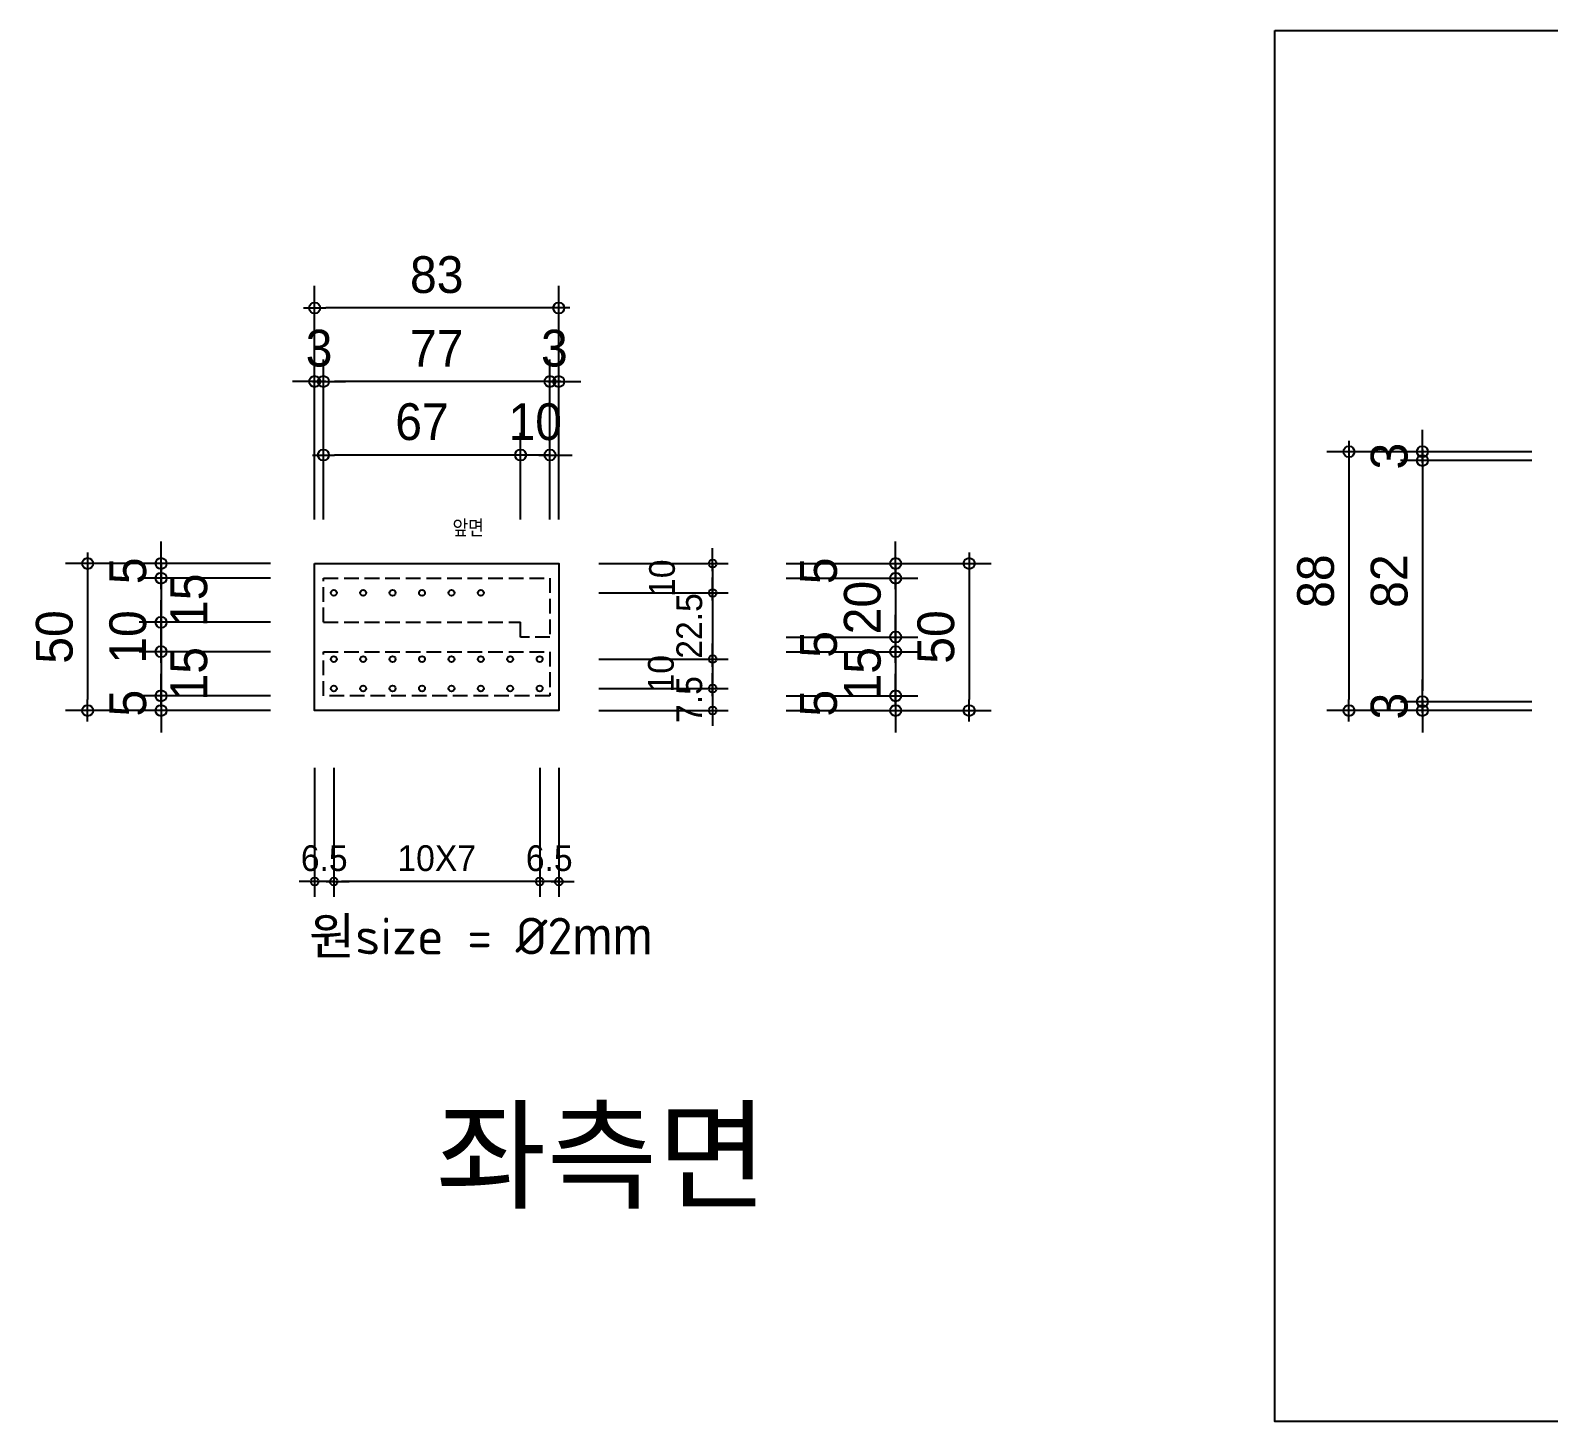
# Model space of a CAD drawing. Header units: millimetres. Extents: x -32584 to -4664, y -30774 to -7942.
# Drawn here: x -7915 to -7399, y -16838 to -16365 of the extents above; entities that cross this region are included whole.
import ezdxf
from ezdxf.enums import TextEntityAlignment as Align

# ---------------------------------------------------------------- set-up
doc = ezdxf.new("R2010")
doc.units = ezdxf.units.MM
doc.linetypes.add('HID3-ER', pattern=[7, 5, -2])
doc.layers.get('Defpoints').update_dxf_attribs({"color": 144})
for name, color, linetype in [('AA-LAND', 5, 'Continuous'), ('CONC-ER', 2, 'Continuous'), ('DIM-ER', 221, 'Continuous'), ('ELE-ER', 11, 'Continuous'), ('TEXT-ER', 3, 'Continuous')]:
    doc.layers.add(name, color=color, linetype=linetype)
doc.styles.add('ER', font='Dotum.ttf')
doc.dimstyles.new('50 SDIM', dxfattribs={"dimscale": 50, "dimtxt": 2.5, "dimasz": 0.75, "dimexe": 1.5, "dimexo": 1, "dimgap": 1, "dimtad": 1, "dimdec": 1, "dimdsep": 46, "dimlunit": 6, "dimtxsty": 'ER', "dimblk": 'DOT-ER', "dimcen": 1, "dimdle": 3.6, "dimclrd": 256, "dimclre": 256, "dimclrt": 220, "dimadec": 0, "dimazin": 0, "dimtfac": 1, "dimtdec": 1, "dimtix": 1, "dimtmove": 2, "dimatfit": 3, "dimldrblk": 'DOT', "dimfxl": 0, "dimtolj": 1, "dimtzin": 0, "dimlwd": -1, "dimlwe": -1, "dimarcsym": 0})

# ---------------------------------------------------------------- blocks, each defined once
blk = doc.blocks.new('DOT-ER')
at = {"layer": 'DIM-ER'}
blk.add_line((1, 0), (-1, 0), dxfattribs=at)
at = {"layer": 'DIM-ER', "color": 2}
blk.add_circle((0, 0), 0.5, dxfattribs=at)
blk = doc.blocks.new('*D99')
at = {"layer": 'Defpoints', "color": 0, "transparency": 16777216}
for p in [(-7399.59, -16507.98), (-7466.78, -16595.98), (-7399.59, -16595.98)]:
    blk.add_point(p, dxfattribs=at)
at = {"layer": 'DIM-ER', "transparency": 16777216}
for p, q in [((-7404.59, -16507.98), (-7474.28, -16507.98)), ((-7466.78, -16511.73), (-7466.78, -16592.23)), ((-7404.59, -16595.98), (-7474.28, -16595.98))]:
    blk.add_line(p, q, dxfattribs=at)
at = {"layer": 'DIM-ER', "transparency": 16777216, "xscale": 3.75, "yscale": 3.75, "zscale": 3.75}
for p, rotation in [((-7466.78, -16507.98), 90), ((-7466.78, -16595.98), 270)]:
    blk.add_blockref('DOT-ER', p, dxfattribs=dict(at, rotation=rotation))
at = {"layer": 'DIM-ER', "color": 220, "transparency": 16777216, "insert": (-7478.03, -16551.98), "char_height": 12.5, "attachment_point": 5, "rotation": 90, "style": 'ER'}
blk.add_mtext('\\A1;88', dxfattribs=at)
blk = doc.blocks.new('_Dot')
at = {"color": 0, "linetype": 'ByBlock', "lineweight": -2}
blk.add_line((-0.5, 0), (-1, 0), dxfattribs=at)
at = {"color": 0, "linetype": 'ByBlock', "const_width": 0.5}
blk.add_lwpolyline([(-0.25, 0, 1), (0.25, 0, 1)], format="xyb", close=True, dxfattribs=at)
blk = doc.blocks.new('*D102')
at = {"layer": 'Defpoints', "color": 0, "transparency": 16777216}
for p in [(-7399.59, -16592.98), (-7441.78, -16595.98), (-7399.59, -16595.98)]:
    blk.add_point(p, dxfattribs=at)
at = {"layer": 'DIM-ER', "transparency": 16777216}
for p, q in [((-7441.78, -16589.23), (-7441.78, -16585.48)), ((-7404.59, -16592.98), (-7449.28, -16592.98)), ((-7441.78, -16592.98), (-7441.78, -16595.98)), ((-7404.59, -16595.98), (-7449.28, -16595.98)), ((-7441.78, -16599.73), (-7441.78, -16603.48))]:
    blk.add_line(p, q, dxfattribs=at)
at = {"layer": 'DIM-ER', "transparency": 16777216, "xscale": 3.75, "yscale": 3.75, "zscale": 3.75}
for p, rotation in [((-7441.78, -16592.98), 270), ((-7441.78, -16595.98), 90)]:
    blk.add_blockref('DOT-ER', p, dxfattribs=dict(at, rotation=rotation))
at = {"layer": 'DIM-ER', "color": 220, "transparency": 16777216, "insert": (-7453.03, -16594.48), "char_height": 12.5, "attachment_point": 5, "rotation": 90, "style": 'ER'}
blk.add_mtext('\\A1;3', dxfattribs=at)
blk = doc.blocks.new('*D103')
at = {"layer": 'Defpoints', "color": 0, "transparency": 16777216}
for p in [(-7441.78, -16510.98), (-7399.59, -16507.98), (-7399.59, -16510.98)]:
    blk.add_point(p, dxfattribs=at)
at = {"layer": 'DIM-ER', "transparency": 16777216}
for p, q in [((-7441.78, -16504.23), (-7441.78, -16500.48)), ((-7404.59, -16507.98), (-7449.28, -16507.98)), ((-7404.59, -16510.98), (-7449.28, -16510.98)), ((-7441.78, -16507.98), (-7441.78, -16510.98)), ((-7441.78, -16514.73), (-7441.78, -16518.48))]:
    blk.add_line(p, q, dxfattribs=at)
at = {"layer": 'DIM-ER', "transparency": 16777216, "xscale": 3.75, "yscale": 3.75, "zscale": 3.75}
for p, rotation in [((-7441.78, -16507.98), 270), ((-7441.78, -16510.98), 90)]:
    blk.add_blockref('DOT-ER', p, dxfattribs=dict(at, rotation=rotation))
at = {"layer": 'DIM-ER', "color": 220, "transparency": 16777216, "insert": (-7453.03, -16509.48), "char_height": 12.5, "attachment_point": 5, "rotation": 90, "style": 'ER'}
blk.add_mtext('\\A1;3', dxfattribs=at)
blk = doc.blocks.new('*D104')
at = {"layer": 'Defpoints', "color": 0, "transparency": 16777216}
for p in [(-7399.59, -16510.98), (-7441.78, -16592.98), (-7399.59, -16592.98)]:
    blk.add_point(p, dxfattribs=at)
at = {"layer": 'DIM-ER', "transparency": 16777216}
for p, q in [((-7404.59, -16510.98), (-7449.28, -16510.98)), ((-7441.78, -16514.73), (-7441.78, -16589.23)), ((-7404.59, -16592.98), (-7449.28, -16592.98))]:
    blk.add_line(p, q, dxfattribs=at)
at = {"layer": 'DIM-ER', "transparency": 16777216, "xscale": 3.75, "yscale": 3.75, "zscale": 3.75}
for p, rotation in [((-7441.78, -16510.98), 90), ((-7441.78, -16592.98), 270)]:
    blk.add_blockref('DOT-ER', p, dxfattribs=dict(at, rotation=rotation))
at = {"layer": 'DIM-ER', "color": 220, "transparency": 16777216, "insert": (-7453.03, -16551.98), "char_height": 12.5, "attachment_point": 5, "rotation": 90, "style": 'ER'}
blk.add_mtext('\\A1;82', dxfattribs=at)
blk = doc.blocks.new('*D159')
at = {"layer": 'Defpoints', "color": 0, "transparency": 16777216}
for p in [(-7828.4, -16545.98), (-7895.59, -16595.98), (-7828.4, -16595.98)]:
    blk.add_point(p, dxfattribs=at)
at = {"layer": 'DIM-ER', "transparency": 16777216}
for p, q in [((-7833.4, -16545.98), (-7903.09, -16545.98)), ((-7895.59, -16549.73), (-7895.59, -16592.23)), ((-7833.4, -16595.98), (-7903.09, -16595.98))]:
    blk.add_line(p, q, dxfattribs=at)
at = {"layer": 'DIM-ER', "transparency": 16777216, "xscale": 3.75, "yscale": 3.75, "zscale": 3.75}
for p, rotation in [((-7895.59, -16545.98), 90), ((-7895.59, -16595.98), 270)]:
    blk.add_blockref('DOT-ER', p, dxfattribs=dict(at, rotation=rotation))
at = {"layer": 'DIM-ER', "color": 220, "transparency": 16777216, "insert": (-7906.85, -16570.98), "char_height": 12.5, "attachment_point": 5, "rotation": 90, "style": 'ER'}
blk.add_mtext('\\A1;50', dxfattribs=at)
blk = doc.blocks.new('*D160')
at = {"layer": 'Defpoints', "color": 0, "transparency": 16777216}
for p in [(-7828.4, -16590.98), (-7870.59, -16595.98), (-7828.4, -16595.98)]:
    blk.add_point(p, dxfattribs=at)
at = {"layer": 'DIM-ER', "transparency": 16777216}
for p, q in [((-7870.59, -16587.23), (-7870.59, -16583.48)), ((-7833.4, -16590.98), (-7878.09, -16590.98)), ((-7870.59, -16590.98), (-7870.59, -16595.98)), ((-7833.4, -16595.98), (-7878.09, -16595.98)), ((-7870.59, -16599.73), (-7870.59, -16603.48))]:
    blk.add_line(p, q, dxfattribs=at)
at = {"layer": 'DIM-ER', "transparency": 16777216, "xscale": 3.75, "yscale": 3.75, "zscale": 3.75}
for p, rotation in [((-7870.59, -16590.98), 270), ((-7870.59, -16595.98), 90)]:
    blk.add_blockref('DOT-ER', p, dxfattribs=dict(at, rotation=rotation))
at = {"layer": 'DIM-ER', "color": 220, "transparency": 16777216, "insert": (-7881.85, -16593.48), "char_height": 12.5, "attachment_point": 5, "rotation": 90, "style": 'ER'}
blk.add_mtext('\\A1;5', dxfattribs=at)
blk = doc.blocks.new('*D161')
at = {"layer": 'Defpoints', "color": 0, "transparency": 16777216}
for p in [(-7828.4, -16545.98), (-7870.59, -16550.98), (-7828.4, -16550.98)]:
    blk.add_point(p, dxfattribs=at)
at = {"layer": 'DIM-ER', "transparency": 16777216}
for p, q in [((-7870.59, -16542.23), (-7870.59, -16538.48)), ((-7833.4, -16545.98), (-7878.09, -16545.98)), ((-7870.59, -16545.98), (-7870.59, -16550.98)), ((-7833.4, -16550.98), (-7878.09, -16550.98)), ((-7870.59, -16554.73), (-7870.59, -16558.48))]:
    blk.add_line(p, q, dxfattribs=at)
at = {"layer": 'DIM-ER', "transparency": 16777216, "xscale": 3.75, "yscale": 3.75, "zscale": 3.75}
for p, rotation in [((-7870.59, -16545.98), 270), ((-7870.59, -16550.98), 90)]:
    blk.add_blockref('DOT-ER', p, dxfattribs=dict(at, rotation=rotation))
at = {"layer": 'DIM-ER', "color": 220, "transparency": 16777216, "insert": (-7881.85, -16548.48), "char_height": 12.5, "attachment_point": 5, "rotation": 90, "style": 'ER'}
blk.add_mtext('\\A1;5', dxfattribs=at)
blk = doc.blocks.new('*D163')
at = {"layer": 'Defpoints', "color": 0, "transparency": 16777216}
for p in [(-7828.4, -16575.98), (-7870.59, -16590.98), (-7828.4, -16590.98)]:
    blk.add_point(p, dxfattribs=at)
at = {"layer": 'DIM-ER', "transparency": 16777216}
for p, q in [((-7870.59, -16572.23), (-7870.59, -16568.48)), ((-7833.4, -16575.98), (-7878.09, -16575.98)), ((-7870.59, -16575.98), (-7870.59, -16590.98)), ((-7833.4, -16590.98), (-7878.09, -16590.98)), ((-7870.59, -16594.73), (-7870.59, -16598.48))]:
    blk.add_line(p, q, dxfattribs=at)
at = {"layer": 'DIM-ER', "transparency": 16777216, "xscale": 3.75, "yscale": 3.75, "zscale": 3.75}
for p, rotation in [((-7870.59, -16575.98), 270), ((-7870.59, -16590.98), 90)]:
    blk.add_blockref('DOT-ER', p, dxfattribs=dict(at, rotation=rotation))
at = {"layer": 'DIM-ER', "color": 220, "transparency": 16777216, "insert": (-7861.1, -16583.48), "char_height": 12.5, "attachment_point": 5, "rotation": 90, "style": 'ER'}
blk.add_mtext('\\A1;15', dxfattribs=at)
blk = doc.blocks.new('*D164')
at = {"layer": 'Defpoints', "color": 0, "transparency": 16777216}
for p in [(-7828.4, -16550.98), (-7870.59, -16565.98), (-7828.4, -16565.98)]:
    blk.add_point(p, dxfattribs=at)
at = {"layer": 'DIM-ER', "transparency": 16777216}
for p, q in [((-7870.59, -16547.23), (-7870.59, -16543.48)), ((-7833.4, -16550.98), (-7878.09, -16550.98)), ((-7870.59, -16550.98), (-7870.59, -16565.98)), ((-7833.4, -16565.98), (-7878.09, -16565.98)), ((-7870.59, -16569.73), (-7870.59, -16573.48))]:
    blk.add_line(p, q, dxfattribs=at)
at = {"layer": 'DIM-ER', "transparency": 16777216, "xscale": 3.75, "yscale": 3.75, "zscale": 3.75}
for p, rotation in [((-7870.59, -16550.98), 270), ((-7870.59, -16565.98), 90)]:
    blk.add_blockref('DOT-ER', p, dxfattribs=dict(at, rotation=rotation))
at = {"layer": 'DIM-ER', "color": 220, "transparency": 16777216, "insert": (-7861.1, -16558.48), "char_height": 12.5, "attachment_point": 5, "rotation": 90, "style": 'ER'}
blk.add_mtext('\\A1;15', dxfattribs=at)
blk = doc.blocks.new('*D165')
at = {"layer": 'Defpoints', "color": 0, "transparency": 16777216}
for p in [(-7828.4, -16565.98), (-7870.59, -16575.98), (-7828.4, -16575.98)]:
    blk.add_point(p, dxfattribs=at)
at = {"layer": 'DIM-ER', "transparency": 16777216}
for p, q in [((-7870.59, -16562.23), (-7870.59, -16558.48)), ((-7833.4, -16565.98), (-7878.09, -16565.98)), ((-7870.59, -16565.98), (-7870.59, -16575.98)), ((-7833.4, -16575.98), (-7878.09, -16575.98)), ((-7870.59, -16579.73), (-7870.59, -16583.48))]:
    blk.add_line(p, q, dxfattribs=at)
at = {"layer": 'DIM-ER', "transparency": 16777216, "xscale": 3.75, "yscale": 3.75, "zscale": 3.75}
for p, rotation in [((-7870.59, -16565.98), 270), ((-7870.59, -16575.98), 90)]:
    blk.add_blockref('DOT-ER', p, dxfattribs=dict(at, rotation=rotation))
at = {"layer": 'DIM-ER', "color": 220, "transparency": 16777216, "insert": (-7881.85, -16570.98), "char_height": 12.5, "attachment_point": 5, "rotation": 90, "style": 'ER'}
blk.add_mtext('\\A1;10', dxfattribs=at)
blk = doc.blocks.new('*D166')
at = {"layer": 'Defpoints', "color": 0, "transparency": 16777216}
for p in [(-7663.06, -16545.98), (-7663.06, -16595.98), (-7595.88, -16595.98)]:
    blk.add_point(p, dxfattribs=at)
at = {"layer": 'DIM-ER', "transparency": 16777216}
for p, q in [((-7658.06, -16545.98), (-7588.38, -16545.98)), ((-7595.88, -16549.73), (-7595.88, -16592.23)), ((-7658.06, -16595.98), (-7588.38, -16595.98))]:
    blk.add_line(p, q, dxfattribs=at)
at = {"layer": 'DIM-ER', "transparency": 16777216, "xscale": 3.75, "yscale": 3.75, "zscale": 3.75}
for p, rotation in [((-7595.88, -16545.98), 90), ((-7595.88, -16595.98), 270)]:
    blk.add_blockref('DOT-ER', p, dxfattribs=dict(at, rotation=rotation))
at = {"layer": 'DIM-ER', "color": 220, "transparency": 16777216, "insert": (-7607.13, -16570.98), "char_height": 12.5, "attachment_point": 5, "rotation": 90, "style": 'ER'}
blk.add_mtext('\\A1;50', dxfattribs=at)
blk = doc.blocks.new('*D167')
at = {"layer": 'Defpoints', "color": 0, "transparency": 16777216}
for p in [(-7663.06, -16590.98), (-7663.06, -16595.98), (-7620.88, -16595.98)]:
    blk.add_point(p, dxfattribs=at)
at = {"layer": 'DIM-ER', "transparency": 16777216}
for p, q in [((-7620.88, -16587.23), (-7620.88, -16583.48)), ((-7658.06, -16590.98), (-7613.38, -16590.98)), ((-7620.88, -16590.98), (-7620.88, -16595.98)), ((-7658.06, -16595.98), (-7613.38, -16595.98)), ((-7620.88, -16599.73), (-7620.88, -16603.48))]:
    blk.add_line(p, q, dxfattribs=at)
at = {"layer": 'DIM-ER', "transparency": 16777216, "xscale": 3.75, "yscale": 3.75, "zscale": 3.75}
for p, rotation in [((-7620.88, -16590.98), 270), ((-7620.88, -16595.98), 90)]:
    blk.add_blockref('DOT-ER', p, dxfattribs=dict(at, rotation=rotation))
at = {"layer": 'DIM-ER', "color": 220, "transparency": 16777216, "insert": (-7647.01, -16593.48), "char_height": 12.5, "attachment_point": 5, "rotation": 90, "style": 'ER'}
blk.add_mtext('\\A1;5', dxfattribs=at)
blk = doc.blocks.new('*D168')
at = {"layer": 'Defpoints', "color": 0, "transparency": 16777216}
for p in [(-7663.06, -16545.98), (-7663.06, -16550.98), (-7620.88, -16550.98)]:
    blk.add_point(p, dxfattribs=at)
at = {"layer": 'DIM-ER', "transparency": 16777216}
for p, q in [((-7620.88, -16542.23), (-7620.88, -16538.48)), ((-7658.06, -16545.98), (-7613.38, -16545.98)), ((-7620.88, -16545.98), (-7620.88, -16550.98)), ((-7658.06, -16550.98), (-7613.38, -16550.98)), ((-7620.88, -16554.73), (-7620.88, -16558.48))]:
    blk.add_line(p, q, dxfattribs=at)
at = {"layer": 'DIM-ER', "transparency": 16777216, "xscale": 3.75, "yscale": 3.75, "zscale": 3.75}
for p, rotation in [((-7620.88, -16545.98), 270), ((-7620.88, -16550.98), 90)]:
    blk.add_blockref('DOT-ER', p, dxfattribs=dict(at, rotation=rotation))
at = {"layer": 'DIM-ER', "color": 220, "transparency": 16777216, "insert": (-7647.01, -16548.48), "char_height": 12.5, "attachment_point": 5, "rotation": 90, "style": 'ER'}
blk.add_mtext('\\A1;5', dxfattribs=at)
blk = doc.blocks.new('*D171')
at = {"layer": 'Defpoints', "color": 0, "transparency": 16777216}
for p in [(-7663.06, -16570.98), (-7663.06, -16575.98), (-7620.88, -16575.98)]:
    blk.add_point(p, dxfattribs=at)
at = {"layer": 'DIM-ER', "transparency": 16777216}
for p, q in [((-7620.88, -16567.23), (-7620.88, -16563.48)), ((-7658.06, -16570.98), (-7613.38, -16570.98)), ((-7620.88, -16570.98), (-7620.88, -16575.98)), ((-7658.06, -16575.98), (-7613.38, -16575.98)), ((-7620.88, -16579.73), (-7620.88, -16583.48))]:
    blk.add_line(p, q, dxfattribs=at)
at = {"layer": 'DIM-ER', "transparency": 16777216, "xscale": 3.75, "yscale": 3.75, "zscale": 3.75}
for p, rotation in [((-7620.88, -16570.98), 270), ((-7620.88, -16575.98), 90)]:
    blk.add_blockref('DOT-ER', p, dxfattribs=dict(at, rotation=rotation))
at = {"layer": 'DIM-ER', "color": 220, "transparency": 16777216, "insert": (-7647.01, -16573.48), "char_height": 12.5, "attachment_point": 5, "rotation": 90, "style": 'ER'}
blk.add_mtext('\\A1;5', dxfattribs=at)
blk = doc.blocks.new('*D172')
at = {"layer": 'Defpoints', "color": 0, "transparency": 16777216}
for p in [(-7663.06, -16575.98), (-7663.06, -16590.98), (-7620.88, -16590.98)]:
    blk.add_point(p, dxfattribs=at)
at = {"layer": 'DIM-ER', "transparency": 16777216}
for p, q in [((-7620.88, -16572.23), (-7620.88, -16568.48)), ((-7658.06, -16575.98), (-7613.38, -16575.98)), ((-7620.88, -16575.98), (-7620.88, -16590.98)), ((-7658.06, -16590.98), (-7613.38, -16590.98)), ((-7620.88, -16594.73), (-7620.88, -16598.48))]:
    blk.add_line(p, q, dxfattribs=at)
at = {"layer": 'DIM-ER', "transparency": 16777216, "xscale": 3.75, "yscale": 3.75, "zscale": 3.75}
for p, rotation in [((-7620.88, -16575.98), 270), ((-7620.88, -16590.98), 90)]:
    blk.add_blockref('DOT-ER', p, dxfattribs=dict(at, rotation=rotation))
at = {"layer": 'DIM-ER', "color": 220, "transparency": 16777216, "insert": (-7632.13, -16583.48), "char_height": 12.5, "attachment_point": 5, "rotation": 90, "style": 'ER'}
blk.add_mtext('\\A1;15', dxfattribs=at)
blk = doc.blocks.new('*D173')
at = {"layer": 'Defpoints', "color": 0, "transparency": 16777216}
for p in [(-7663.06, -16550.98), (-7663.06, -16570.98), (-7620.88, -16570.98)]:
    blk.add_point(p, dxfattribs=at)
at = {"layer": 'DIM-ER', "transparency": 16777216}
for p, q in [((-7620.88, -16547.23), (-7620.88, -16543.48)), ((-7658.06, -16550.98), (-7613.38, -16550.98)), ((-7620.88, -16550.98), (-7620.88, -16570.98)), ((-7658.06, -16570.98), (-7613.38, -16570.98)), ((-7620.88, -16574.73), (-7620.88, -16578.48))]:
    blk.add_line(p, q, dxfattribs=at)
at = {"layer": 'DIM-ER', "transparency": 16777216, "xscale": 3.75, "yscale": 3.75, "zscale": 3.75}
for p, rotation in [((-7620.88, -16550.98), 270), ((-7620.88, -16570.98), 90)]:
    blk.add_blockref('DOT-ER', p, dxfattribs=dict(at, rotation=rotation))
at = {"layer": 'DIM-ER', "color": 220, "transparency": 16777216, "insert": (-7632.13, -16560.98), "char_height": 12.5, "attachment_point": 5, "rotation": 90, "style": 'ER'}
blk.add_mtext('\\A1;20', dxfattribs=at)
blk = doc.blocks.new('*D174')
at = {"layer": 'Defpoints', "color": 0, "transparency": 16777216}
for p in [(-7818.4, -16459.1), (-7818.4, -16535.98), (-7735.4, -16535.98)]:
    blk.add_point(p, dxfattribs=at)
at = {"layer": 'DIM-ER', "transparency": 16777216}
for p, q in [((-7818.4, -16530.98), (-7818.4, -16451.6)), ((-7735.4, -16530.98), (-7735.4, -16451.6)), ((-7739.15, -16459.1), (-7814.65, -16459.1))]:
    blk.add_line(p, q, dxfattribs=at)
at = {"layer": 'DIM-ER', "transparency": 16777216, "xscale": 3.75, "yscale": 3.75, "zscale": 3.75, "rotation": 180}
blk.add_blockref('DOT-ER', (-7818.4, -16459.1), dxfattribs=at)
at = {"layer": 'DIM-ER', "transparency": 16777216, "xscale": 3.75, "yscale": 3.75, "zscale": 3.75}
blk.add_blockref('DOT-ER', (-7735.4, -16459.1), dxfattribs=at)
at = {"layer": 'DIM-ER', "color": 220, "transparency": 16777216, "insert": (-7776.9, -16447.84), "char_height": 12.5, "attachment_point": 5, "style": 'ER'}
blk.add_mtext('\\A1;83', dxfattribs=at)
blk = doc.blocks.new('*D175')
at = {"layer": 'Defpoints', "color": 0, "transparency": 16777216}
for p in [(-7738.4, -16484.1), (-7738.4, -16535.98), (-7735.4, -16535.98)]:
    blk.add_point(p, dxfattribs=at)
at = {"layer": 'DIM-ER', "transparency": 16777216}
for p, q in [((-7738.4, -16530.98), (-7738.4, -16476.6)), ((-7735.4, -16530.98), (-7735.4, -16476.6)), ((-7742.15, -16484.1), (-7745.9, -16484.1)), ((-7735.4, -16484.1), (-7738.4, -16484.1)), ((-7731.65, -16484.1), (-7727.9, -16484.1))]:
    blk.add_line(p, q, dxfattribs=at)
at = {"layer": 'DIM-ER', "transparency": 16777216, "xscale": 3.75, "yscale": 3.75, "zscale": 3.75}
blk.add_blockref('DOT-ER', (-7738.4, -16484.1), dxfattribs=at)
at = {"layer": 'DIM-ER', "transparency": 16777216, "xscale": 3.75, "yscale": 3.75, "zscale": 3.75, "rotation": 180}
blk.add_blockref('DOT-ER', (-7735.4, -16484.1), dxfattribs=at)
at = {"layer": 'DIM-ER', "color": 220, "transparency": 16777216, "insert": (-7736.9, -16472.84), "char_height": 12.5, "attachment_point": 5, "style": 'ER'}
blk.add_mtext('\\A1;3', dxfattribs=at)
blk = doc.blocks.new('*D182')
at = {"layer": 'Defpoints', "color": 0, "transparency": 16777216}
for p in [(-7818.4, -16484.1), (-7818.4, -16535.98), (-7815.4, -16535.98)]:
    blk.add_point(p, dxfattribs=at)
at = {"layer": 'DIM-ER', "transparency": 16777216}
for p, q in [((-7818.4, -16530.98), (-7818.4, -16476.6)), ((-7815.4, -16530.98), (-7815.4, -16476.6)), ((-7822.15, -16484.1), (-7825.9, -16484.1)), ((-7815.4, -16484.1), (-7818.4, -16484.1)), ((-7811.65, -16484.1), (-7807.9, -16484.1))]:
    blk.add_line(p, q, dxfattribs=at)
at = {"layer": 'DIM-ER', "transparency": 16777216, "xscale": 3.75, "yscale": 3.75, "zscale": 3.75}
blk.add_blockref('DOT-ER', (-7818.4, -16484.1), dxfattribs=at)
at = {"layer": 'DIM-ER', "transparency": 16777216, "xscale": 3.75, "yscale": 3.75, "zscale": 3.75, "rotation": 180}
blk.add_blockref('DOT-ER', (-7815.4, -16484.1), dxfattribs=at)
at = {"layer": 'DIM-ER', "color": 220, "transparency": 16777216, "insert": (-7816.9, -16472.84), "char_height": 12.5, "attachment_point": 5, "style": 'ER'}
blk.add_mtext('\\A1;3', dxfattribs=at)
blk = doc.blocks.new('*D183')
at = {"layer": 'Defpoints', "color": 0, "transparency": 16777216}
for p in [(-7815.4, -16484.1), (-7815.4, -16535.98), (-7738.4, -16535.98)]:
    blk.add_point(p, dxfattribs=at)
at = {"layer": 'DIM-ER', "transparency": 16777216}
for p, q in [((-7815.4, -16530.98), (-7815.4, -16476.6)), ((-7738.4, -16530.98), (-7738.4, -16476.6)), ((-7742.15, -16484.1), (-7811.65, -16484.1))]:
    blk.add_line(p, q, dxfattribs=at)
at = {"layer": 'DIM-ER', "transparency": 16777216, "xscale": 3.75, "yscale": 3.75, "zscale": 3.75, "rotation": 180}
blk.add_blockref('DOT-ER', (-7815.4, -16484.1), dxfattribs=at)
at = {"layer": 'DIM-ER', "transparency": 16777216, "xscale": 3.75, "yscale": 3.75, "zscale": 3.75}
blk.add_blockref('DOT-ER', (-7738.4, -16484.1), dxfattribs=at)
at = {"layer": 'DIM-ER', "color": 220, "transparency": 16777216, "insert": (-7776.9, -16472.85), "char_height": 12.5, "attachment_point": 5, "style": 'ER'}
blk.add_mtext('\\A1;77', dxfattribs=at)
blk = doc.blocks.new('*D184')
at = {"layer": 'Defpoints', "color": 0, "transparency": 16777216}
for p in [(-7748.4, -16509.1), (-7748.4, -16535.98), (-7738.4, -16535.98)]:
    blk.add_point(p, dxfattribs=at)
at = {"layer": 'DIM-ER', "transparency": 16777216}
for p, q in [((-7748.4, -16530.98), (-7748.4, -16501.6)), ((-7738.4, -16530.98), (-7738.4, -16501.6)), ((-7752.15, -16509.1), (-7755.9, -16509.1)), ((-7738.4, -16509.1), (-7748.4, -16509.1)), ((-7734.65, -16509.1), (-7730.9, -16509.1))]:
    blk.add_line(p, q, dxfattribs=at)
at = {"layer": 'DIM-ER', "transparency": 16777216, "xscale": 3.75, "yscale": 3.75, "zscale": 3.75}
blk.add_blockref('DOT-ER', (-7748.4, -16509.1), dxfattribs=at)
at = {"layer": 'DIM-ER', "transparency": 16777216, "xscale": 3.75, "yscale": 3.75, "zscale": 3.75, "rotation": 180}
blk.add_blockref('DOT-ER', (-7738.4, -16509.1), dxfattribs=at)
at = {"layer": 'DIM-ER', "color": 220, "transparency": 16777216, "insert": (-7743.4, -16497.84), "char_height": 12.5, "attachment_point": 5, "style": 'ER'}
blk.add_mtext('\\A1;10', dxfattribs=at)
blk = doc.blocks.new('*D185')
at = {"layer": 'Defpoints', "color": 0, "transparency": 16777216}
for p in [(-7815.4, -16509.1), (-7815.4, -16535.98), (-7748.4, -16535.98)]:
    blk.add_point(p, dxfattribs=at)
at = {"layer": 'DIM-ER', "transparency": 16777216}
for p, q in [((-7815.4, -16530.98), (-7815.4, -16501.6)), ((-7748.4, -16530.98), (-7748.4, -16501.6)), ((-7752.15, -16509.1), (-7811.65, -16509.1))]:
    blk.add_line(p, q, dxfattribs=at)
at = {"layer": 'DIM-ER', "transparency": 16777216, "xscale": 3.75, "yscale": 3.75, "zscale": 3.75, "rotation": 180}
blk.add_blockref('DOT-ER', (-7815.4, -16509.1), dxfattribs=at)
at = {"layer": 'DIM-ER', "transparency": 16777216, "xscale": 3.75, "yscale": 3.75, "zscale": 3.75}
blk.add_blockref('DOT-ER', (-7748.4, -16509.1), dxfattribs=at)
at = {"layer": 'DIM-ER', "color": 220, "transparency": 16777216, "insert": (-7781.9, -16497.84), "char_height": 12.5, "attachment_point": 5, "style": 'ER'}
blk.add_mtext('\\A1;67', dxfattribs=at)
blk = doc.blocks.new('*D310')
at = {"layer": 'Defpoints', "color": 0, "transparency": 16777216}
for p in [(-7818.4, -16611.93), (-7811.9, -16611.93), (-7818.4, -16654.12)]:
    blk.add_point(p, dxfattribs=at)
at = {"layer": 'DIM-ER', "transparency": 16777216}
for p, q in [((-7818.4, -16615.43), (-7818.4, -16659.37)), ((-7811.9, -16615.43), (-7811.9, -16659.37)), ((-7821.02, -16654.12), (-7823.65, -16654.12)), ((-7811.9, -16654.12), (-7818.4, -16654.12)), ((-7809.27, -16654.12), (-7806.65, -16654.12))]:
    blk.add_line(p, q, dxfattribs=at)
at = {"layer": 'DIM-ER', "transparency": 16777216, "xscale": 2.625, "yscale": 2.625, "zscale": 2.625}
blk.add_blockref('DOT-ER', (-7818.4, -16654.12), dxfattribs=at)
at = {"layer": 'DIM-ER', "transparency": 16777216, "xscale": 2.625, "yscale": 2.625, "zscale": 2.625, "rotation": 180}
blk.add_blockref('DOT-ER', (-7811.9, -16654.12), dxfattribs=at)
at = {"layer": 'DIM-ER', "color": 220, "transparency": 16777216, "insert": (-7815.15, -16646.24), "char_height": 8.75, "attachment_point": 5, "style": 'ER'}
blk.add_mtext('\\A1;6.5', dxfattribs=at)
blk = doc.blocks.new('*D311')
at = {"layer": 'Defpoints', "color": 0, "transparency": 16777216}
for p in [(-7811.9, -16611.93), (-7741.9, -16611.93), (-7811.9, -16654.12)]:
    blk.add_point(p, dxfattribs=at)
at = {"layer": 'DIM-ER', "transparency": 16777216}
for p, q in [((-7811.9, -16615.43), (-7811.9, -16659.37)), ((-7741.9, -16615.43), (-7741.9, -16659.37)), ((-7744.52, -16654.12), (-7809.27, -16654.12))]:
    blk.add_line(p, q, dxfattribs=at)
at = {"layer": 'DIM-ER', "transparency": 16777216, "xscale": 2.625, "yscale": 2.625, "zscale": 2.625, "rotation": 180}
blk.add_blockref('DOT-ER', (-7811.9, -16654.12), dxfattribs=at)
at = {"layer": 'DIM-ER', "transparency": 16777216, "xscale": 2.625, "yscale": 2.625, "zscale": 2.625}
blk.add_blockref('DOT-ER', (-7741.9, -16654.12), dxfattribs=at)
at = {"layer": 'DIM-ER', "color": 220, "transparency": 16777216, "insert": (-7776.9, -16646.24), "char_height": 8.75, "attachment_point": 5, "style": 'ER'}
blk.add_mtext('\\A1;10X7', dxfattribs=at)
blk = doc.blocks.new('*D312')
at = {"layer": 'Defpoints', "color": 0, "transparency": 16777216}
for p in [(-7741.9, -16611.93), (-7735.4, -16611.93), (-7741.9, -16654.12)]:
    blk.add_point(p, dxfattribs=at)
at = {"layer": 'DIM-ER', "transparency": 16777216}
for p, q in [((-7741.9, -16615.43), (-7741.9, -16659.37)), ((-7735.4, -16615.43), (-7735.4, -16659.37)), ((-7744.52, -16654.12), (-7747.15, -16654.12)), ((-7735.4, -16654.12), (-7741.9, -16654.12)), ((-7732.77, -16654.12), (-7730.15, -16654.12))]:
    blk.add_line(p, q, dxfattribs=at)
at = {"layer": 'DIM-ER', "transparency": 16777216, "xscale": 2.625, "yscale": 2.625, "zscale": 2.625}
blk.add_blockref('DOT-ER', (-7741.9, -16654.12), dxfattribs=at)
at = {"layer": 'DIM-ER', "transparency": 16777216, "xscale": 2.625, "yscale": 2.625, "zscale": 2.625, "rotation": 180}
blk.add_blockref('DOT-ER', (-7735.4, -16654.12), dxfattribs=at)
at = {"layer": 'DIM-ER', "color": 220, "transparency": 16777216, "insert": (-7738.65, -16646.24), "char_height": 8.75, "attachment_point": 5, "style": 'ER'}
blk.add_mtext('\\A1;6.5', dxfattribs=at)
blk = doc.blocks.new('*D313')
at = {"layer": 'Defpoints', "color": 0, "transparency": 16777216}
for p in [(-7725.28, -16588.48), (-7725.28, -16595.98), (-7683.09, -16595.98)]:
    blk.add_point(p, dxfattribs=at)
at = {"layer": 'DIM-ER', "transparency": 16777216}
for p, q in [((-7683.09, -16585.86), (-7683.09, -16583.23)), ((-7721.78, -16588.48), (-7677.84, -16588.48)), ((-7683.09, -16588.48), (-7683.09, -16595.98)), ((-7721.78, -16595.98), (-7677.84, -16595.98)), ((-7683.09, -16598.61), (-7683.09, -16601.23))]:
    blk.add_line(p, q, dxfattribs=at)
at = {"layer": 'DIM-ER', "transparency": 16777216, "xscale": 2.625, "yscale": 2.625, "zscale": 2.625}
for p, rotation in [((-7683.09, -16588.48), 270), ((-7683.09, -16595.98), 90)]:
    blk.add_blockref('DOT-ER', p, dxfattribs=dict(at, rotation=rotation))
at = {"layer": 'DIM-ER', "color": 220, "transparency": 16777216, "insert": (-7690.97, -16592.23), "char_height": 8.75, "attachment_point": 5, "rotation": 90, "style": 'ER'}
blk.add_mtext('\\A1;7.5', dxfattribs=at)
blk = doc.blocks.new('*D314')
at = {"layer": 'Defpoints', "color": 0, "transparency": 16777216}
for p in [(-7725.28, -16545.98), (-7725.28, -16555.98), (-7683.09, -16555.98)]:
    blk.add_point(p, dxfattribs=at)
at = {"layer": 'DIM-ER', "transparency": 16777216}
for p, q in [((-7683.09, -16543.36), (-7683.09, -16540.73)), ((-7721.78, -16545.98), (-7677.84, -16545.98)), ((-7683.09, -16545.98), (-7683.09, -16555.98)), ((-7721.78, -16555.98), (-7677.84, -16555.98)), ((-7683.09, -16558.61), (-7683.09, -16561.23))]:
    blk.add_line(p, q, dxfattribs=at)
at = {"layer": 'DIM-ER', "transparency": 16777216, "xscale": 2.625, "yscale": 2.625, "zscale": 2.625}
for p, rotation in [((-7683.09, -16545.98), 270), ((-7683.09, -16555.98), 90)]:
    blk.add_blockref('DOT-ER', p, dxfattribs=dict(at, rotation=rotation))
at = {"layer": 'DIM-ER', "color": 220, "transparency": 16777216, "insert": (-7700.25, -16550.98), "char_height": 8.75, "attachment_point": 5, "rotation": 90, "style": 'ER'}
blk.add_mtext('\\A1;10', dxfattribs=at)
blk = doc.blocks.new('*D309')
at = {"layer": 'Defpoints', "color": 0, "transparency": 16777216}
for p in [(-7725.28, -16578.48), (-7725.28, -16588.48), (-7683.09, -16588.48)]:
    blk.add_point(p, dxfattribs=at)
at = {"layer": 'DIM-ER', "transparency": 16777216}
for p, q in [((-7683.09, -16575.86), (-7683.09, -16573.23)), ((-7721.78, -16578.48), (-7677.84, -16578.48)), ((-7683.09, -16578.48), (-7683.09, -16588.48)), ((-7721.78, -16588.48), (-7677.84, -16588.48)), ((-7683.09, -16591.11), (-7683.09, -16593.73))]:
    blk.add_line(p, q, dxfattribs=at)
at = {"layer": 'DIM-ER', "transparency": 16777216, "xscale": 2.625, "yscale": 2.625, "zscale": 2.625}
for p, rotation in [((-7683.09, -16578.48), 270), ((-7683.09, -16588.48), 90)]:
    blk.add_blockref('DOT-ER', p, dxfattribs=dict(at, rotation=rotation))
at = {"layer": 'DIM-ER', "color": 220, "transparency": 16777216, "insert": (-7700.64, -16583.48), "char_height": 8.75, "attachment_point": 5, "rotation": 90, "style": 'ER'}
blk.add_mtext('\\A1;10', dxfattribs=at)
blk = doc.blocks.new('*D315')
at = {"layer": 'Defpoints', "color": 0, "transparency": 16777216}
for p in [(-7725.28, -16555.98), (-7725.28, -16578.48), (-7683.09, -16578.48)]:
    blk.add_point(p, dxfattribs=at)
at = {"layer": 'DIM-ER', "transparency": 16777216}
for p, q in [((-7683.09, -16553.36), (-7683.09, -16550.73)), ((-7721.78, -16555.98), (-7677.84, -16555.98)), ((-7683.09, -16555.98), (-7683.09, -16578.48)), ((-7721.78, -16578.48), (-7677.84, -16578.48)), ((-7683.09, -16581.11), (-7683.09, -16583.73))]:
    blk.add_line(p, q, dxfattribs=at)
at = {"layer": 'DIM-ER', "transparency": 16777216, "xscale": 2.625, "yscale": 2.625, "zscale": 2.625}
for p, rotation in [((-7683.09, -16555.98), 270), ((-7683.09, -16578.48), 90)]:
    blk.add_blockref('DOT-ER', p, dxfattribs=dict(at, rotation=rotation))
at = {"layer": 'DIM-ER', "color": 220, "transparency": 16777216, "insert": (-7690.97, -16567.23), "char_height": 8.75, "attachment_point": 5, "rotation": 90, "style": 'ER'}
blk.add_mtext('\\A1;22.5', dxfattribs=at)

msp = doc.modelspace()

# ---------------------------------------------------------------- linework, layer by layer
at = {"layer": 'AA-LAND'}
for centre in [(-7811.9, -16555.98), (-7801.9, -16555.98), (-7791.9, -16555.98), (-7781.9, -16555.98), (-7771.9, -16555.98), (-7761.9, -16555.98), (-7811.9, -16578.48), (-7801.9, -16578.48), (-7791.9, -16578.48), (-7781.9, -16578.48), (-7771.9, -16578.48), (-7761.9, -16578.48), (-7751.9, -16578.48), (-7741.9, -16578.48), (-7811.9, -16588.48), (-7801.9, -16588.48), (-7791.9, -16588.48), (-7781.9, -16588.48), (-7771.9, -16588.48), (-7761.9, -16588.48), (-7751.9, -16588.48), (-7741.9, -16588.48)]:
    msp.add_circle(centre, 1, dxfattribs=at)
at = {"layer": 'CONC-ER'}
for points in [[(-7491.93, -16364.7), (-6752.39, -16364.7), (-6752.39, -16837.78), (-7491.93, -16837.78)], [(-7818.4, -16545.98), (-7735.4, -16545.98), (-7735.4, -16595.98), (-7818.4, -16595.98)]]:
    msp.add_lwpolyline(points, close=True, dxfattribs=at)
at = {"layer": 'ELE-ER', "linetype": 'HID3-ER'}
for p, q in [((-7815.4, -16565.98), (-7748.4, -16565.98)), ((-7815.4, -16575.98), (-7738.4, -16575.98))]:
    msp.add_line(p, q, dxfattribs=at)
for points in [[(-7815.4, -16565.98), (-7815.4, -16550.98), (-7738.4, -16550.98), (-7738.4, -16570.98), (-7748.4, -16570.98), (-7748.4, -16565.98)], [(-7738.4, -16575.98), (-7738.4, -16590.98), (-7815.4, -16590.98), (-7815.4, -16575.98)]]:
    msp.add_lwpolyline(points, dxfattribs=at)
at = {"layer": 'TEXT-ER', "color": 225, "linetype": 'Continuous'}
msp.add_lwpolyline([(-7737.5, -16537.81, 0, 3, 0), (-7743.5, -16537.81, 0, 0, 0), (-7789.36, -16537.81, 0, 0, 0)], format="xyseb", dxfattribs=at)

# ---------------------------------------------------------------- texts
at = {"layer": 'DIM-ER', "color": 220, "insert": (-7761.9, -16673.15), "char_height": 12.5, "attachment_point": 5, "style": 'ER'}
msp.add_mtext('\\A1;원{\\fISOCPEUR|b0|i0|c0|p34;size = %%C2}mm', dxfattribs=at)
at = {"layer": 'TEXT-ER', "color": 3, "linetype": 'Continuous', "style": 'ER', "width": 0.85}
msp.add_text('앞면', height=5, rotation=360, dxfattribs=at).set_placement((-7766.2, -16533.81, 0), align=Align.MIDDLE_CENTER)
at = {"layer": 'TEXT-ER', "style": 'ER'}
msp.add_text('좌측면', height=30, dxfattribs=at).set_placement((-7777.22, -16747.22), align=Align.MIDDLE_LEFT)

# ---------------------------------------------------------------- dimensions: what is measured, and where the dimension line sits
at = {"layer": 'DIM-ER'}
for base, p1, p2, override, picture, middle in [((-7818.4, -16459.1), (-7735.4, -16535.98), (-7818.4, -16535.98), {"dimscale": 5}, '*D174', (-7776.9, -16447.84)), ((-7818.4, -16484.1), (-7815.4, -16535.98), (-7818.4, -16535.98), {"dimscale": 5}, '*D182', (-7816.9, -16472.84)), ((-7815.4, -16484.1), (-7738.4, -16535.98), (-7815.4, -16535.98), {"dimscale": 5}, '*D183', (-7776.9, -16472.85)), ((-7738.4, -16484.1), (-7735.4, -16535.98), (-7738.4, -16535.98), {"dimscale": 5}, '*D175', (-7736.9, -16472.84)), ((-7815.4, -16509.1), (-7748.4, -16535.98), (-7815.4, -16535.98), {"dimscale": 5}, '*D185', (-7781.9, -16497.84)), ((-7748.4, -16509.1), (-7738.4, -16535.98), (-7748.4, -16535.98), {"dimscale": 5}, '*D184', (-7743.4, -16497.84)), ((-7818.4, -16654.12), (-7811.9, -16611.93), (-7818.4, -16611.93), {"dimscale": 3.5}, '*D310', (-7815.15, -16646.24)), ((-7741.9, -16654.12), (-7735.4, -16611.93), (-7741.9, -16611.93), {"dimscale": 3.5}, '*D312', (-7738.65, -16646.24))]:
    dim = msp.add_linear_dim(base=base, p1=p1, p2=p2, dimstyle='50 SDIM', override=override, dxfattribs=at)
    dim.commit()
    dim.dimension.update_dxf_attribs({"geometry": picture, "text_midpoint": middle})
for base, p1, p2, override, picture, middle in [((-7441.78, -16510.98), (-7399.59, -16507.98), (-7399.59, -16510.98), {"dimscale": 5}, '*D103', (-7453.03, -16509.48)), ((-7466.78, -16595.98), (-7399.59, -16507.98), (-7399.59, -16595.98), {"dimscale": 5}, '*D99', (-7478.03, -16551.98)), ((-7895.59, -16595.98), (-7828.4, -16545.98), (-7828.4, -16595.98), {"dimscale": 5}, '*D159', (-7906.85, -16570.98)), ((-7870.59, -16550.98), (-7828.4, -16545.98), (-7828.4, -16550.98), {"dimscale": 5}, '*D161', (-7881.85, -16548.48)), ((-7595.88, -16595.98), (-7663.06, -16545.98), (-7663.06, -16595.98), {"dimscale": 5}, '*D166', (-7607.13, -16570.98)), ((-7620.88, -16570.98), (-7663.06, -16550.98), (-7663.06, -16570.98), {"dimscale": 5}, '*D173', (-7632.13, -16560.98)), ((-7683.09, -16578.48), (-7725.28, -16555.98), (-7725.28, -16578.48), {"dimscale": 3.5}, '*D315', (-7690.97, -16567.23)), ((-7870.59, -16575.98), (-7828.4, -16565.98), (-7828.4, -16575.98), {"dimscale": 5}, '*D165', (-7881.85, -16570.98)), ((-7620.88, -16590.98), (-7663.06, -16575.98), (-7663.06, -16590.98), {"dimscale": 5}, '*D172', (-7632.13, -16583.48)), ((-7870.59, -16595.98), (-7828.4, -16590.98), (-7828.4, -16595.98), {"dimscale": 5}, '*D160', (-7881.85, -16593.48)), ((-7683.09, -16595.98), (-7725.28, -16588.48), (-7725.28, -16595.98), {"dimscale": 3.5}, '*D313', (-7690.97, -16592.23)), ((-7441.78, -16595.98), (-7399.59, -16592.98), (-7399.59, -16595.98), {"dimscale": 5}, '*D102', (-7453.03, -16594.48))]:
    dim = msp.add_linear_dim(base=base, p1=p1, p2=p2, angle=90, dimstyle='50 SDIM', override=override, dxfattribs=at)
    dim.commit()
    dim.dimension.update_dxf_attribs({"geometry": picture, "text_midpoint": middle})
for base, p1, p2, override, picture, middle in [((-7441.78, -16592.98), (-7399.59, -16510.98), (-7399.59, -16592.98), {"dimscale": 5}, '*D104', (-7453.03, -16551.98)), ((-7683.09, -16555.98), (-7725.28, -16545.98), (-7725.28, -16555.98), {"dimscale": 3.5}, '*D314', (-7700.25, -16550.98)), ((-7620.88, -16550.98), (-7663.06, -16545.98), (-7663.06, -16550.98), {"dimscale": 5}, '*D168', (-7647.01, -16548.48)), ((-7870.59, -16565.98), (-7828.4, -16550.98), (-7828.4, -16565.98), {"dimscale": 5}, '*D164', (-7861.1, -16558.48)), ((-7620.88, -16575.98), (-7663.06, -16570.98), (-7663.06, -16575.98), {"dimscale": 5}, '*D171', (-7647.01, -16573.48)), ((-7870.59, -16590.98), (-7828.4, -16575.98), (-7828.4, -16590.98), {"dimscale": 5}, '*D163', (-7861.1, -16583.48)), ((-7683.09, -16588.48), (-7725.28, -16578.48), (-7725.28, -16588.48), {"dimscale": 3.5}, '*D309', (-7700.64, -16583.48)), ((-7620.88, -16595.98), (-7663.06, -16590.98), (-7663.06, -16595.98), {"dimscale": 5}, '*D167', (-7647.01, -16593.48))]:
    dim = msp.add_linear_dim(base=base, p1=p1, p2=p2, angle=90, dimstyle='50 SDIM', override=override, dxfattribs=at)
    dim.commit()
    dim.dimension.update_dxf_attribs({"geometry": picture, "text_midpoint": middle, "dimtype": 160})
dim = msp.add_linear_dim(base=(-7811.9, -16654.12), p1=(-7741.9, -16611.93), p2=(-7811.9, -16611.93), text='10X7', dimstyle='50 SDIM', override={"dimscale": 3.5}, dxfattribs=at)
dim.commit()
dim.dimension.update_dxf_attribs({"geometry": '*D311', "text_midpoint": (-7776.9, -16646.24)})

doc.saveas('drawing.dxf')
